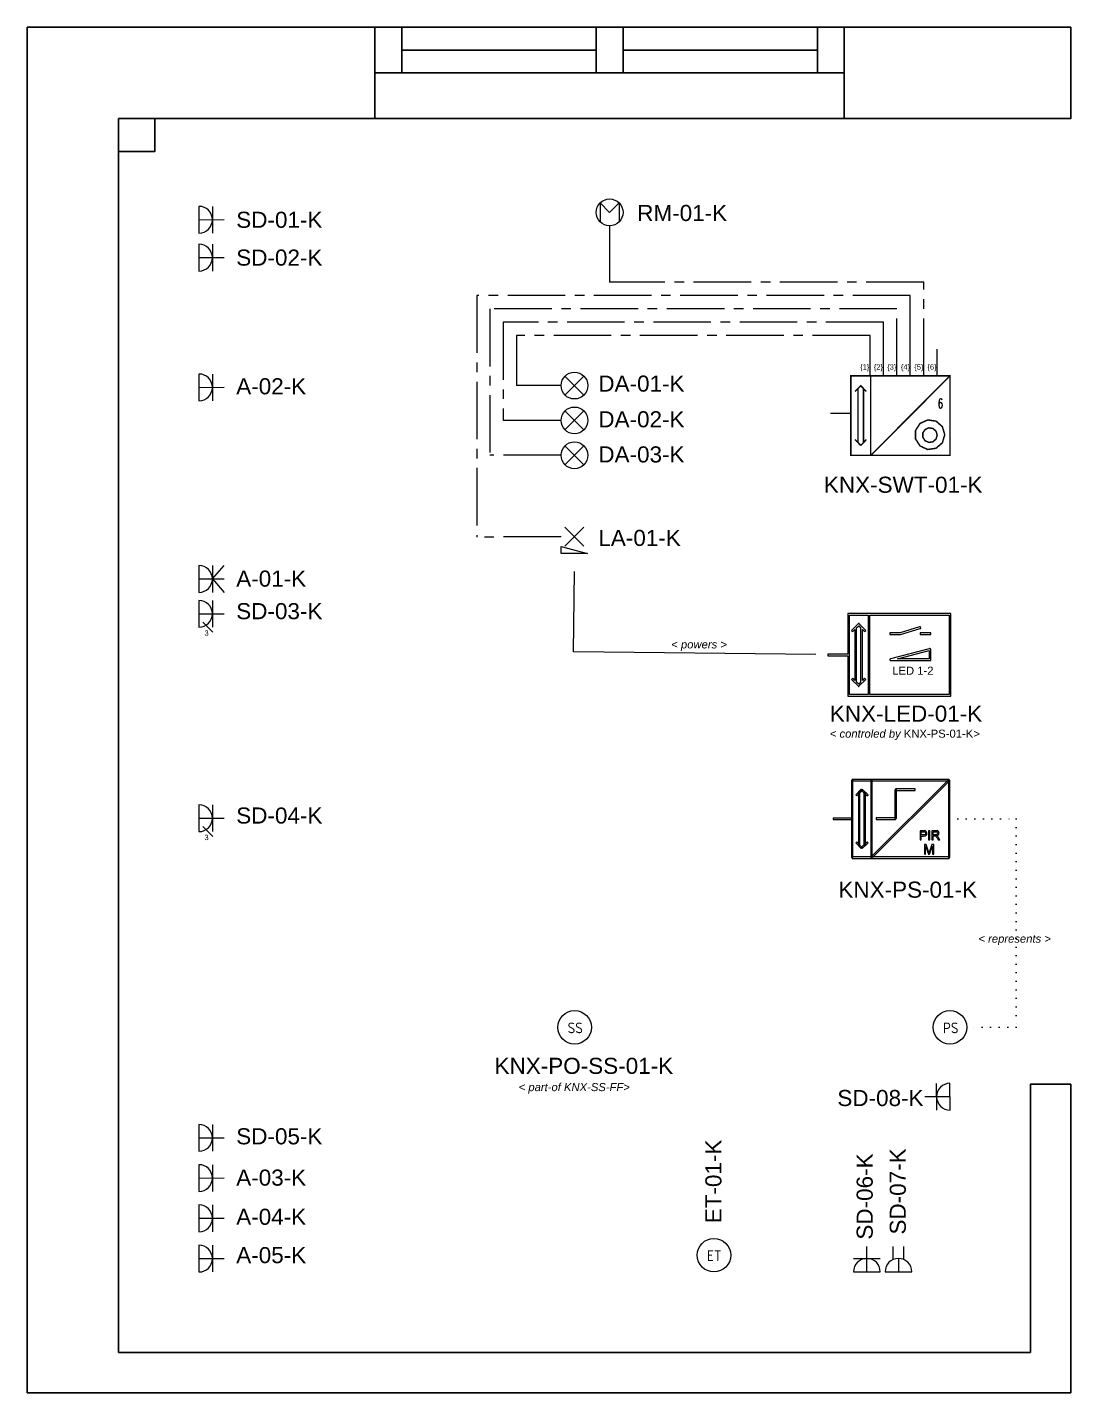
# Model space of a CAD drawing. Header units: millimetres. Extents: x 18548 to 27969, y 19114 to 24544.
# Drawn here: x 18548 to 22438, y 19446 to 24536 of the extents above; entities that cross this region are included whole.
import ezdxf
from ezdxf.enums import TextEntityAlignment as Align

# ---------------------------------------------------------------- set-up
doc = ezdxf.new("R2010")
doc.units = ezdxf.units.MM
doc.header["$LTSCALE"] = 10
doc.linetypes.add('AI-Linetype-20', pattern=[32.166085, 21.44411, -3.573992, 3.573992, -3.573992])
doc.linetypes.add('DOT2', pattern=[3.175, 0, -3.175])
for name, color, linetype in [('01-EG-K-Walls', 7, 'Continuous'), ('02-EG-K-Windows', 7, 'Continuous'), ('13-EG-K-Smart_Schematic', 7, 'Continuous'), ('14-EG-K-Outlets_Schematic', 7, 'Continuous'), ('15-EG-K-Light_Schematic', 7, 'Continuous'), ('16-EG-K-Media_Schematic', 7, 'Continuous'), ('17-EG-K-Misc_Schematic', 7, 'Continuous')]:
    doc.layers.add(name, color=color, linetype=linetype)
doc.styles.add('ISO Proportional', font='isocp.shx')
doc.styles.add('SN0', font='ROMANS', dxfattribs={"width": 0.002083})
doc.styles.get("Standard").update_dxf_attribs({"font": 'Arial.ttf'})

msp = doc.modelspace()

# ---------------------------------------------------------------- linework, layer by layer
at = {"color": 7}
for p, q in [((19202, 22319), (19239.2, 22281.8)), ((19202, 21557.1), (19239.2, 21519.9)), ((18888.1, 19896.5), (18888.1, 19896.5))]:
    msp.add_line(p, q, dxfattribs=at)
msp.add_lwpolyline([(18888.1, 24196.5), (19023, 24196.5), (19023, 24073), (18888.1, 24073)], close=True, dxfattribs=at)
at = {"layer": '01-EG-K-Walls', "color": 7}
msp.add_lwpolyline([(22288.1, 19596.5), (22288.1, 20596.5), (22438.1, 20596.5), (22438.1, 19596.5), (22438.1, 19446.5), (18548.1, 19446.5), (18548.1, 19596.5), (18548.1, 24196.5), (18548.1, 24536.5), (18888.1, 24536.5), (22288.1, 24536.5), (22438.1, 24536.5), (22438.1, 24196.5), (18888.1, 24196.5), (18888.1, 19596.5)], close=True, dxfattribs=at)
at = {"layer": '02-EG-K-Windows', "color": 7}
for p, q in [((19944.1, 24536.5), (19944.1, 24366.5)), ((19944.1, 24536.5), (19944.1, 24366.5)), ((20669.1, 24536.5), (20669.1, 24366.5)), ((20669.1, 24536.5), (20669.1, 24366.5)), ((20769.1, 24536.5), (20769.1, 24366.5)), ((20769.1, 24536.5), (20769.1, 24366.5)), ((21494.1, 24536.5), (21494.1, 24366.5)), ((21494.1, 24536.5), (21494.1, 24366.5)), ((19944.1, 24451.5), (20669.1, 24451.5)), ((19944.1, 24451.5), (20669.1, 24451.5)), ((20769.1, 24451.5), (21494.1, 24451.5)), ((20769.1, 24451.5), (21494.1, 24451.5)), ((19844.1, 24366.5), (21594.1, 24366.5)), ((19844.1, 24366.5), (21594.1, 24366.5))]:
    msp.add_line(p, q, dxfattribs=at)
msp.add_lwpolyline([(19844.1, 24196.5), (21594.1, 24196.5), (21594.1, 24536.5), (19844.1, 24536.5)], close=True, dxfattribs=at)
msp.add_lwpolyline([(19844.1, 24196.5), (21594.1, 24196.5), (21594.1, 24536.5), (19844.1, 24536.5)], close=True, dxfattribs=at)
at = {"layer": '13-EG-K-Smart_Schematic', "color": 3, "linetype": 'AI-Linetype-20', "lineweight": 15}
for p, q in [((20719.1, 23796.5), (20719.1, 23587)), ((21890.1, 23587), (20719.1, 23587)), ((21890.1, 23237), (21890.1, 23587)), ((20224, 23537), (20224, 22636)), ((21840.1, 23537), (20224, 23537)), ((21840.1, 23337), (21840.1, 23537)), ((20272.7, 23487), (20272.7, 22941)), ((21790.1, 23487), (20272.7, 23487)), ((21790.1, 23237), (21790.1, 23487)), ((20322.1, 23437), (20322.1, 23071)), ((21740.1, 23437), (20322.1, 23437)), ((21740.1, 23237), (21740.1, 23437)), ((20371.6, 23387), (20371.6, 23201)), ((21690.1, 23387), (20371.6, 23387)), ((21690.1, 23237), (21690.1, 23387)), ((21840.1, 23237), (21840.1, 23337)), ((21940.1, 23237), (21940.1, 23337)), ((20538.1, 23201), (20371.6, 23201)), ((20538.1, 23071), (20322.1, 23071)), ((20538.1, 22941), (20272.7, 22941)), ((20538.1, 22637.4), (20224, 22636))]:
    msp.add_line(p, q, dxfattribs=at)
at = {"layer": '13-EG-K-Smart_Schematic', "color": 7, "linetype": 'Continuous', "lineweight": 15, "const_width": 5.48}
for points in [[(21618.5, 23237), (21692.1, 23237), (21692.1, 22941), (21618.5, 22941), (21618.5, 23237)], [(21692.1, 23237), (21988.1, 23237), (21988.1, 22941), (21692.1, 22941), (21692.1, 23237)], [(21988.1, 23237), (21692.9, 22941)], [(21655.3, 23200.2), (21634.1, 23179), (21655.3, 23200.2), (21676.4, 23179), (21655.3, 23200.2)], [(21645.1, 23190), (21645.1, 22988.8)], [(21665.5, 23190), (21665.5, 22988.8)], [(21542.5, 23097.6), (21617.7, 23097.6)], [(21968.5, 23017.7), (21959.7, 23047.7), (21936.1, 23068.3), (21905.1, 23072.8), (21876.5, 23059.8), (21859.6, 23033.5), (21859.5, 23002.1), (21876.4, 22975.8), (21904.9, 22962.7), (21935.9, 22967.1), (21959.6, 22987.6), (21968.5, 23017.7), (21968.5, 23017.7)], [(21940.3, 23016.1), (21936, 23031), (21924.3, 23041.1), (21909, 23043.3), (21895, 23036.9), (21886.6, 23023.9), (21886.6, 23008.5), (21894.9, 22995.5), (21909, 22989.1), (21924.3, 22991.2), (21935.9, 23001.3), (21940.3, 23016.1), (21940.3, 23016.1)], [(21655.3, 22977.8), (21634.1, 22999.7)], [(21676.4, 22999.7), (21655.3, 22977.8)]]:
    msp.add_lwpolyline(points, dxfattribs=at)
at = {"layer": '13-EG-K-Smart_Schematic', "color": 1, "linetype": 'Continuous', "lineweight": 15}
msp.add_lwpolyline([(21488, 22198.5), (20584.1, 22208.3), (20587.6, 22508)], dxfattribs=at)
at = {"layer": '13-EG-K-Smart_Schematic', "color": 7, "linetype": 'DOT2', "lineweight": 15}
msp.add_lwpolyline([(21985.1, 21585.6), (22235.1, 21585.6), (22235.1, 20808.5), (22050.3, 20808.5)], dxfattribs=at)
at = {"layer": '13-EG-K-Smart_Schematic', "color": 7, "lineweight": 15}
msp.add_circle((21987.8, 20808.5), 62.5, dxfattribs=at)
for points, knots in [([(21689.3, 22042.5), (21689.3, 22042.5), (21682.8, 22042.5), (21682.8, 22042.5), (21682.8, 22042.5), (21682.8, 22042.5), (21610.2, 22042.5), (21610.2, 22042.5), (21610.2, 22042.5), (21610.2, 22042.5), (21606.9, 22042.5), (21606.9, 22042.5), (21606.9, 22042.5), (21606.9, 22042.5), (21606.9, 22045.7), (21606.9, 22045.7), (21606.9, 22045.7), (21606.9, 22045.7), (21606.9, 22193.4), (21606.9, 22193.4), (21606.9, 22193.4), (21606.9, 22193.4), (21535.8, 22193.4), (21535.8, 22193.4), (21535.8, 22193.4), (21535.8, 22193.4), (21532.5, 22193.4), (21532.5, 22193.4), (21532.5, 22193.4), (21532.5, 22193.4), (21532.5, 22200), (21532.5, 22200), (21532.5, 22200), (21532.5, 22200), (21535.8, 22200), (21535.8, 22200), (21535.8, 22200), (21535.8, 22200), (21606.9, 22200), (21606.9, 22200), (21606.9, 22200), (21606.9, 22200), (21606.9, 22347.7), (21606.9, 22347.7), (21606.9, 22347.7), (21606.9, 22347.7), (21606.9, 22351), (21606.9, 22351), (21606.9, 22351), (21606.9, 22351), (21610.2, 22351), (21610.2, 22351), (21610.2, 22351), (21610.2, 22351), (21988.1, 22351), (21988.1, 22351), (21988.1, 22351), (21988.1, 22351), (21991.3, 22351), (21991.3, 22351), (21991.3, 22351), (21991.3, 22351), (21991.3, 22347.7), (21991.3, 22347.7), (21991.3, 22347.7), (21991.3, 22347.7), (21991.3, 22045.7), (21991.3, 22045.7), (21991.3, 22045.7), (21991.3, 22045.7), (21991.3, 22042.5), (21991.3, 22042.5), (21991.3, 22042.5), (21991.3, 22042.5), (21988.1, 22042.5), (21988.1, 22042.5), (21988.1, 22042.5), (21988.1, 22042.5), (21689.3, 22042.5), (21689.3, 22042.5)], [0, 0, 0, 0, 0.047619, 0.047619, 0.047619, 0.047619, 0.095238, 0.095238, 0.095238, 0.095238, 0.142857, 0.142857, 0.142857, 0.142857, 0.190476, 0.190476, 0.190476, 0.190476, 0.238095, 0.238095, 0.238095, 0.238095, 0.285714, 0.285714, 0.285714, 0.285714, 0.333333, 0.333333, 0.333333, 0.333333, 0.380952, 0.380952, 0.380952, 0.380952, 0.428571, 0.428571, 0.428571, 0.428571, 0.47619, 0.47619, 0.47619, 0.47619, 0.52381, 0.52381, 0.52381, 0.52381, 0.571429, 0.571429, 0.571429, 0.571429, 0.619048, 0.619048, 0.619048, 0.619048, 0.666667, 0.666667, 0.666667, 0.666667, 0.714286, 0.714286, 0.714286, 0.714286, 0.761905, 0.761905, 0.761905, 0.761905, 0.809524, 0.809524, 0.809524, 0.809524, 0.857143, 0.857143, 0.857143, 0.857143, 0.904762, 0.904762, 0.904762, 0.904762, 1, 1, 1, 1]), ([(21682.8, 22049), (21682.8, 22049), (21682.8, 22344.4), (21682.8, 22344.4), (21682.8, 22344.4), (21682.8, 22344.4), (21613.5, 22344.4), (21613.5, 22344.4), (21613.5, 22344.4), (21613.5, 22344.4), (21613.5, 22200), (21613.5, 22200), (21613.5, 22200), (21613.5, 22200), (21613.5, 22193.4), (21613.5, 22193.4), (21613.5, 22193.4), (21613.5, 22193.4), (21613.5, 22049), (21613.5, 22049), (21613.5, 22049), (21613.5, 22049), (21682.8, 22049), (21682.8, 22049)], [0, 0, 0, 0, 0.142857, 0.142857, 0.142857, 0.142857, 0.285714, 0.285714, 0.285714, 0.285714, 0.428571, 0.428571, 0.428571, 0.428571, 0.571429, 0.571429, 0.571429, 0.571429, 0.714286, 0.714286, 0.714286, 0.714286, 1, 1, 1, 1]), ([(21633.6, 22101.9), (21633.6, 22101.9), (21633.6, 22291.5), (21633.6, 22291.5), (21633.6, 22291.5), (21633.6, 22291.5), (21628.2, 22286.1), (21628.2, 22286.1), (21628.2, 22286.1), (21628.2, 22286.1), (21625.9, 22283.8), (21625.9, 22283.8), (21625.9, 22283.8), (21625.9, 22283.8), (21621.3, 22288.4), (21621.3, 22288.4), (21621.3, 22288.4), (21621.3, 22288.4), (21623.6, 22290.7), (21623.6, 22290.7), (21623.6, 22290.7), (21623.6, 22290.7), (21645.2, 22312.3), (21645.2, 22312.3), (21645.2, 22312.3), (21645.2, 22312.3), (21647.5, 22314.6), (21647.5, 22314.6), (21647.5, 22314.6), (21647.5, 22314.6), (21647.6, 22314.5), (21647.6, 22314.5), (21647.6, 22314.5), (21647.6, 22314.5), (21647.7, 22314.6), (21647.7, 22314.6), (21647.7, 22314.6), (21647.7, 22314.6), (21650, 22312.3), (21650, 22312.3), (21650, 22312.3), (21650, 22312.3), (21671.6, 22290.7), (21671.6, 22290.7), (21671.6, 22290.7), (21671.6, 22290.7), (21673.9, 22288.4), (21673.9, 22288.4), (21673.9, 22288.4), (21673.9, 22288.4), (21669.2, 22283.8), (21669.2, 22283.8), (21669.2, 22283.8), (21669.2, 22283.8), (21666.9, 22286.1), (21666.9, 22286.1), (21666.9, 22286.1), (21666.9, 22286.1), (21661.6, 22291.5), (21661.6, 22291.5), (21661.6, 22291.5), (21661.6, 22291.5), (21661.6, 22101.9), (21661.6, 22101.9), (21661.6, 22101.9), (21661.6, 22101.9), (21666.9, 22107.3), (21666.9, 22107.3), (21666.9, 22107.3), (21666.9, 22107.3), (21669.2, 22109.6), (21669.2, 22109.6), (21669.2, 22109.6), (21669.2, 22109.6), (21673.9, 22105), (21673.9, 22105), (21673.9, 22105), (21673.9, 22105), (21671.6, 22102.7), (21671.6, 22102.7), (21671.6, 22102.7), (21671.6, 22102.7), (21650, 22081.1), (21650, 22081.1), (21650, 22081.1), (21650, 22081.1), (21647.7, 22078.8), (21647.7, 22078.8), (21647.7, 22078.8), (21647.7, 22078.8), (21647.6, 22078.9), (21647.6, 22078.9), (21647.6, 22078.9), (21647.6, 22078.9), (21647.5, 22078.8), (21647.5, 22078.8), (21647.5, 22078.8), (21647.5, 22078.8), (21645.2, 22081.1), (21645.2, 22081.1), (21645.2, 22081.1), (21645.2, 22081.1), (21623.6, 22102.7), (21623.6, 22102.7), (21623.6, 22102.7), (21623.6, 22102.7), (21621.3, 22105), (21621.3, 22105), (21621.3, 22105), (21621.3, 22105), (21625.9, 22109.6), (21625.9, 22109.6), (21625.9, 22109.6), (21625.9, 22109.6), (21628.2, 22107.3), (21628.2, 22107.3), (21628.2, 22107.3), (21628.2, 22107.3), (21633.6, 22101.9), (21633.6, 22101.9)], [0, 0, 0, 0, 0.032258, 0.032258, 0.032258, 0.032258, 0.064516, 0.064516, 0.064516, 0.064516, 0.096774, 0.096774, 0.096774, 0.096774, 0.129032, 0.129032, 0.129032, 0.129032, 0.16129, 0.16129, 0.16129, 0.16129, 0.193548, 0.193548, 0.193548, 0.193548, 0.225806, 0.225806, 0.225806, 0.225806, 0.258065, 0.258065, 0.258065, 0.258065, 0.290323, 0.290323, 0.290323, 0.290323, 0.322581, 0.322581, 0.322581, 0.322581, 0.354839, 0.354839, 0.354839, 0.354839, 0.387097, 0.387097, 0.387097, 0.387097, 0.419355, 0.419355, 0.419355, 0.419355, 0.451613, 0.451613, 0.451613, 0.451613, 0.483871, 0.483871, 0.483871, 0.483871, 0.516129, 0.516129, 0.516129, 0.516129, 0.548387, 0.548387, 0.548387, 0.548387, 0.580645, 0.580645, 0.580645, 0.580645, 0.612903, 0.612903, 0.612903, 0.612903, 0.645161, 0.645161, 0.645161, 0.645161, 0.677419, 0.677419, 0.677419, 0.677419, 0.709677, 0.709677, 0.709677, 0.709677, 0.741935, 0.741935, 0.741935, 0.741935, 0.774194, 0.774194, 0.774194, 0.774194, 0.806452, 0.806452, 0.806452, 0.806452, 0.83871, 0.83871, 0.83871, 0.83871, 0.870968, 0.870968, 0.870968, 0.870968, 0.903226, 0.903226, 0.903226, 0.903226, 0.935484, 0.935484, 0.935484, 0.935484, 1, 1, 1, 1]), ([(21640.1, 22298), (21640.1, 22298), (21640.1, 22295.4), (21640.1, 22295.4), (21640.1, 22295.4), (21640.1, 22295.4), (21640.1, 22096.5), (21640.1, 22096.5), (21640.1, 22096.5), (21640.1, 22096.5), (21640.1, 22095.4), (21640.1, 22095.4), (21640.1, 22095.4), (21640.1, 22095.4), (21647.6, 22087.9), (21647.6, 22087.9), (21647.6, 22087.9), (21647.6, 22087.9), (21655, 22095.4), (21655, 22095.4), (21655, 22095.4), (21655, 22095.4), (21655, 22096.5), (21655, 22096.5), (21655, 22096.5), (21655, 22096.5), (21655, 22295.4), (21655, 22295.4), (21655, 22295.4), (21655, 22295.4), (21655, 22298), (21655, 22298), (21655, 22298), (21655, 22298), (21647.6, 22305.5), (21647.6, 22305.5), (21647.6, 22305.5), (21647.6, 22305.5), (21640.1, 22298), (21640.1, 22298)], [0, 0, 0, 0, 0.090909, 0.090909, 0.090909, 0.090909, 0.181818, 0.181818, 0.181818, 0.181818, 0.272727, 0.272727, 0.272727, 0.272727, 0.363636, 0.363636, 0.363636, 0.363636, 0.454545, 0.454545, 0.454545, 0.454545, 0.545455, 0.545455, 0.545455, 0.545455, 0.636364, 0.636364, 0.636364, 0.636364, 0.727273, 0.727273, 0.727273, 0.727273, 0.818182, 0.818182, 0.818182, 0.818182, 1, 1, 1, 1]), ([(21689.3, 22344.4), (21689.3, 22344.4), (21689.3, 22049), (21689.3, 22049), (21689.3, 22049), (21689.3, 22049), (21984.8, 22049), (21984.8, 22049), (21984.8, 22049), (21984.8, 22049), (21984.8, 22344.4), (21984.8, 22344.4), (21984.8, 22344.4), (21984.8, 22344.4), (21689.3, 22344.4), (21689.3, 22344.4)], [0, 0, 0, 0, 0.2, 0.2, 0.2, 0.2, 0.4, 0.4, 0.4, 0.4, 0.6, 0.6, 0.6, 0.6, 1, 1, 1, 1]), ([(21767.6, 22272.6), (21767.6, 22272.6), (21764.3, 22272.6), (21764.3, 22272.6), (21764.3, 22272.6), (21764.3, 22272.6), (21764.3, 22279.1), (21764.3, 22279.1), (21764.3, 22279.1), (21764.3, 22279.1), (21767.6, 22279.1), (21767.6, 22279.1), (21767.6, 22279.1), (21767.6, 22279.1), (21802.6, 22279.1), (21802.6, 22279.1), (21802.6, 22279.1), (21802.6, 22279.1), (21874.8, 22300.9), (21874.8, 22300.9), (21874.8, 22300.9), (21874.8, 22300.9), (21877.9, 22301.9), (21877.9, 22301.9), (21877.9, 22301.9), (21877.9, 22301.9), (21879.8, 22295.6), (21879.8, 22295.6), (21879.8, 22295.6), (21879.8, 22295.6), (21876.7, 22294.7), (21876.7, 22294.7), (21876.7, 22294.7), (21876.7, 22294.7), (21804.1, 22272.7), (21804.1, 22272.7), (21804.1, 22272.7), (21804.1, 22272.7), (21803.6, 22272.6), (21803.6, 22272.6), (21803.6, 22272.6), (21803.6, 22272.6), (21803.1, 22272.6), (21803.1, 22272.6), (21803.1, 22272.6), (21803.1, 22272.6), (21767.6, 22272.6), (21767.6, 22272.6)], [0, 0, 0, 0, 0.076923, 0.076923, 0.076923, 0.076923, 0.153846, 0.153846, 0.153846, 0.153846, 0.230769, 0.230769, 0.230769, 0.230769, 0.307692, 0.307692, 0.307692, 0.307692, 0.384615, 0.384615, 0.384615, 0.384615, 0.461538, 0.461538, 0.461538, 0.461538, 0.538462, 0.538462, 0.538462, 0.538462, 0.615385, 0.615385, 0.615385, 0.615385, 0.692308, 0.692308, 0.692308, 0.692308, 0.769231, 0.769231, 0.769231, 0.769231, 0.846154, 0.846154, 0.846154, 0.846154, 1, 1, 1, 1]), ([(21880.6, 22272.6), (21880.6, 22272.6), (21877.4, 22272.6), (21877.4, 22272.6), (21877.4, 22272.6), (21877.4, 22272.6), (21877.4, 22279.1), (21877.4, 22279.1), (21877.4, 22279.1), (21877.4, 22279.1), (21880.6, 22279.1), (21880.6, 22279.1), (21880.6, 22279.1), (21880.6, 22279.1), (21913.4, 22279.1), (21913.4, 22279.1), (21913.4, 22279.1), (21913.4, 22279.1), (21916.7, 22279.1), (21916.7, 22279.1), (21916.7, 22279.1), (21916.7, 22279.1), (21916.7, 22272.6), (21916.7, 22272.6), (21916.7, 22272.6), (21916.7, 22272.6), (21913.4, 22272.6), (21913.4, 22272.6), (21913.4, 22272.6), (21913.4, 22272.6), (21880.6, 22272.6), (21880.6, 22272.6)], [0, 0, 0, 0, 0.111111, 0.111111, 0.111111, 0.111111, 0.222222, 0.222222, 0.222222, 0.222222, 0.333333, 0.333333, 0.333333, 0.333333, 0.444444, 0.444444, 0.444444, 0.444444, 0.555556, 0.555556, 0.555556, 0.555556, 0.666667, 0.666667, 0.666667, 0.666667, 0.777778, 0.777778, 0.777778, 0.777778, 1, 1, 1, 1]), ([(21909.9, 22220), (21909.9, 22220), (21911.9, 22220.5), (21911.9, 22220.5), (21911.9, 22220.5), (21912.4, 22220.7), (21912.9, 22220.9), (21913.4, 22220.9), (21913.4, 22220.9), (21915.2, 22220.9), (21916.7, 22219.4), (21916.7, 22217.6), (21916.7, 22217.6), (21916.7, 22217.6), (21916.7, 22182.2), (21916.7, 22182.2), (21916.7, 22182.2), (21916.7, 22182.2), (21916.7, 22175.7), (21916.7, 22175.7), (21916.7, 22175.7), (21916.7, 22175.7), (21913.4, 22175.7), (21913.4, 22175.7), (21913.4, 22175.7), (21913.4, 22175.7), (21767, 22175.7), (21767, 22175.7), (21767, 22175.7), (21767, 22175.7), (21767, 22175.7), (21767, 22175.7), (21767, 22175.7), (21765.6, 22175.7), (21764.3, 22176.7), (21763.9, 22178.1), (21763.9, 22178.1), (21763.4, 22179.9), (21764.5, 22181.6), (21766.2, 22182.1), (21766.2, 22182.1), (21766.2, 22182.1), (21909.9, 22220), (21909.9, 22220)], [0, 0, 0, 0, 0.083333, 0.083333, 0.083333, 0.083333, 0.166667, 0.166667, 0.166667, 0.166667, 0.25, 0.25, 0.25, 0.25, 0.333333, 0.333333, 0.333333, 0.333333, 0.416667, 0.416667, 0.416667, 0.416667, 0.5, 0.5, 0.5, 0.5, 0.583333, 0.583333, 0.583333, 0.583333, 0.666667, 0.666667, 0.666667, 0.666667, 0.75, 0.75, 0.75, 0.75, 0.833333, 0.833333, 0.833333, 0.833333, 1, 1, 1, 1]), ([(21910.1, 22213.3), (21910.1, 22213.3), (21792.2, 22182.2), (21792.2, 22182.2), (21792.2, 22182.2), (21792.2, 22182.2), (21910.1, 22182.2), (21910.1, 22182.2), (21910.1, 22182.2), (21910.1, 22182.2), (21910.1, 22213.3), (21910.1, 22213.3)], [0, 0, 0, 0, 0.25, 0.25, 0.25, 0.25, 0.5, 0.5, 0.5, 0.5, 1, 1, 1, 1])]:
    msp.add_open_spline(points, degree=3, knots=knots, dxfattribs=at)
at = {"layer": '13-EG-K-Smart_Schematic', "color": 7, "linetype": 'Continuous', "lineweight": 15}
for points, knots in [([(21625.8, 21441), (21625.8, 21441), (21620.5, 21441), (21620.5, 21441), (21620.5, 21441), (21620.5, 21441), (21620.5, 21730.3), (21620.5, 21730.3), (21620.5, 21730.3), (21620.5, 21730.3), (21625.8, 21730.3), (21625.8, 21730.3), (21625.8, 21730.3), (21625.8, 21730.3), (21625.8, 21441), (21625.8, 21441)], [0, 0, 0, 0, 0.2, 0.2, 0.2, 0.2, 0.4, 0.4, 0.4, 0.4, 0.6, 0.6, 0.6, 0.6, 1, 1, 1, 1]), ([(21623.1, 21727.6), (21623.1, 21727.6), (21623.1, 21733), (21623.1, 21733), (21623.1, 21733), (21623.1, 21733), (21695.8, 21733), (21695.8, 21733), (21695.8, 21733), (21695.8, 21733), (21695.8, 21727.6), (21695.8, 21727.6), (21695.8, 21727.6), (21695.8, 21727.6), (21623.1, 21727.6), (21623.1, 21727.6)], [0, 0, 0, 0, 0.2, 0.2, 0.2, 0.2, 0.4, 0.4, 0.4, 0.4, 0.6, 0.6, 0.6, 0.6, 1, 1, 1, 1]), ([(21640.4, 21671), (21640.4, 21671), (21636.5, 21674.7), (21636.5, 21674.7), (21636.5, 21674.7), (21636.5, 21674.7), (21657.2, 21696.2), (21657.2, 21696.2), (21657.2, 21696.2), (21657.2, 21696.2), (21661, 21692.4), (21661, 21692.4), (21661, 21692.4), (21661, 21692.4), (21640.4, 21671), (21640.4, 21671)], [0, 0, 0, 0, 0.2, 0.2, 0.2, 0.2, 0.4, 0.4, 0.4, 0.4, 0.6, 0.6, 0.6, 0.6, 1, 1, 1, 1]), ([(21657.2, 21695.4), (21657.2, 21695.4), (21661, 21691.6), (21661, 21691.6), (21661, 21691.6), (21661, 21691.6), (21640.3, 21671), (21640.3, 21671), (21640.3, 21671), (21640.3, 21671), (21636.6, 21674.8), (21636.6, 21674.8), (21636.6, 21674.8), (21636.6, 21674.8), (21657.2, 21695.4), (21657.2, 21695.4)], [0, 0, 0, 0, 0.2, 0.2, 0.2, 0.2, 0.4, 0.4, 0.4, 0.4, 0.6, 0.6, 0.6, 0.6, 1, 1, 1, 1]), ([(21646.5, 21683.6), (21646.5, 21683.6), (21651.8, 21683.6), (21651.8, 21683.6), (21651.8, 21683.6), (21651.8, 21683.6), (21651.8, 21486.9), (21651.8, 21486.9), (21651.8, 21486.9), (21651.8, 21486.9), (21646.5, 21486.9), (21646.5, 21486.9), (21646.5, 21486.9), (21646.5, 21486.9), (21646.5, 21683.6), (21646.5, 21683.6)], [0, 0, 0, 0, 0.2, 0.2, 0.2, 0.2, 0.4, 0.4, 0.4, 0.4, 0.6, 0.6, 0.6, 0.6, 1, 1, 1, 1]), ([(21657.2, 21692.4), (21657.2, 21692.4), (21661, 21696.2), (21661, 21696.2), (21661, 21696.2), (21661, 21696.2), (21682.4, 21674.8), (21682.4, 21674.8), (21682.4, 21674.8), (21682.4, 21674.8), (21678.6, 21671), (21678.6, 21671), (21678.6, 21671), (21678.6, 21671), (21657.2, 21692.4), (21657.2, 21692.4)], [0, 0, 0, 0, 0.2, 0.2, 0.2, 0.2, 0.4, 0.4, 0.4, 0.4, 0.6, 0.6, 0.6, 0.6, 1, 1, 1, 1]), ([(21682.4, 21674.8), (21682.4, 21674.8), (21678.7, 21671), (21678.7, 21671), (21678.7, 21671), (21678.7, 21671), (21657.2, 21691.6), (21657.2, 21691.6), (21657.2, 21691.6), (21657.2, 21691.6), (21661, 21695.5), (21661, 21695.5), (21661, 21695.5), (21661, 21695.5), (21682.4, 21674.8), (21682.4, 21674.8)], [0, 0, 0, 0, 0.2, 0.2, 0.2, 0.2, 0.4, 0.4, 0.4, 0.4, 0.6, 0.6, 0.6, 0.6, 1, 1, 1, 1]), ([(21667.1, 21683.6), (21667.1, 21683.6), (21672.5, 21683.6), (21672.5, 21683.6), (21672.5, 21683.6), (21672.5, 21683.6), (21672.5, 21486.9), (21672.5, 21486.9), (21672.5, 21486.9), (21672.5, 21486.9), (21667.1, 21486.9), (21667.1, 21486.9), (21667.1, 21486.9), (21667.1, 21486.9), (21667.1, 21683.6), (21667.1, 21683.6)], [0, 0, 0, 0, 0.2, 0.2, 0.2, 0.2, 0.4, 0.4, 0.4, 0.4, 0.6, 0.6, 0.6, 0.6, 1, 1, 1, 1]), ([(21698.5, 21441), (21698.5, 21441), (21693.2, 21441), (21693.2, 21441), (21693.2, 21441), (21693.2, 21441), (21693.2, 21730.3), (21693.2, 21730.3), (21693.2, 21730.3), (21693.2, 21730.3), (21698.5, 21730.3), (21698.5, 21730.3), (21698.5, 21730.3), (21698.5, 21730.3), (21698.5, 21441), (21698.5, 21441)], [0, 0, 0, 0, 0.2, 0.2, 0.2, 0.2, 0.4, 0.4, 0.4, 0.4, 0.6, 0.6, 0.6, 0.6, 1, 1, 1, 1]), ([(21693.2, 21730.3), (21693.2, 21730.3), (21698.5, 21730.3), (21698.5, 21730.3), (21698.5, 21730.3), (21698.5, 21730.3), (21698.5, 21441), (21698.5, 21441), (21698.5, 21441), (21698.5, 21441), (21693.2, 21441), (21693.2, 21441), (21693.2, 21441), (21693.2, 21441), (21693.2, 21730.3), (21693.2, 21730.3)], [0, 0, 0, 0, 0.2, 0.2, 0.2, 0.2, 0.4, 0.4, 0.4, 0.4, 0.6, 0.6, 0.6, 0.6, 1, 1, 1, 1]), ([(21982.5, 21731.4), (21982.5, 21731.4), (21986.2, 21727.6), (21986.2, 21727.6), (21986.2, 21727.6), (21986.2, 21727.6), (21699.3, 21441.4), (21699.3, 21441.4), (21699.3, 21441.4), (21699.3, 21441.4), (21695.5, 21445.2), (21695.5, 21445.2), (21695.5, 21445.2), (21695.5, 21445.2), (21982.5, 21731.4), (21982.5, 21731.4)], [0, 0, 0, 0, 0.2, 0.2, 0.2, 0.2, 0.4, 0.4, 0.4, 0.4, 0.6, 0.6, 0.6, 0.6, 1, 1, 1, 1]), ([(21695.8, 21727.6), (21695.8, 21727.6), (21695.8, 21733), (21695.8, 21733), (21695.8, 21733), (21695.8, 21733), (21985.1, 21733), (21985.1, 21733), (21985.1, 21733), (21985.1, 21733), (21985.1, 21727.6), (21985.1, 21727.6), (21985.1, 21727.6), (21985.1, 21727.6), (21695.8, 21727.6), (21695.8, 21727.6)], [0, 0, 0, 0, 0.2, 0.2, 0.2, 0.2, 0.4, 0.4, 0.4, 0.4, 0.6, 0.6, 0.6, 0.6, 1, 1, 1, 1]), ([(21788.1, 21586.4), (21788.1, 21586.4), (21782.7, 21586.4), (21782.7, 21586.4), (21782.7, 21586.4), (21782.7, 21586.4), (21782.7, 21694.3), (21782.7, 21694.3), (21782.7, 21694.3), (21782.7, 21694.3), (21788.1, 21694.3), (21788.1, 21694.3), (21788.1, 21694.3), (21788.1, 21694.3), (21788.1, 21586.4), (21788.1, 21586.4)], [0, 0, 0, 0, 0.2, 0.2, 0.2, 0.2, 0.4, 0.4, 0.4, 0.4, 0.6, 0.6, 0.6, 0.6, 1, 1, 1, 1]), ([(21785.4, 21691.6), (21785.4, 21691.6), (21785.4, 21697), (21785.4, 21697), (21785.4, 21697), (21785.4, 21697), (21858.1, 21697), (21858.1, 21697), (21858.1, 21697), (21858.1, 21697), (21858.1, 21691.6), (21858.1, 21691.6), (21858.1, 21691.6), (21858.1, 21691.6), (21785.4, 21691.6), (21785.4, 21691.6)], [0, 0, 0, 0, 0.2, 0.2, 0.2, 0.2, 0.4, 0.4, 0.4, 0.4, 0.6, 0.6, 0.6, 0.6, 1, 1, 1, 1]), ([(21982.4, 21730.3), (21982.4, 21730.3), (21987.8, 21730.3), (21987.8, 21730.3), (21987.8, 21730.3), (21987.8, 21730.3), (21987.8, 21441), (21987.8, 21441), (21987.8, 21441), (21987.8, 21441), (21982.4, 21441), (21982.4, 21441), (21982.4, 21441), (21982.4, 21441), (21982.4, 21730.3), (21982.4, 21730.3)], [0, 0, 0, 0, 0.2, 0.2, 0.2, 0.2, 0.4, 0.4, 0.4, 0.4, 0.6, 0.6, 0.6, 0.6, 1, 1, 1, 1]), ([(21552, 21583), (21552, 21583), (21552, 21588.3), (21552, 21588.3), (21552, 21588.3), (21552, 21588.3), (21623.9, 21588.3), (21623.9, 21588.3), (21623.9, 21588.3), (21623.9, 21588.3), (21623.9, 21583), (21623.9, 21583), (21623.9, 21583), (21623.9, 21583), (21552, 21583), (21552, 21583)], [0, 0, 0, 0, 0.2, 0.2, 0.2, 0.2, 0.4, 0.4, 0.4, 0.4, 0.6, 0.6, 0.6, 0.6, 1, 1, 1, 1]), ([(21713.4, 21583.7), (21713.4, 21583.7), (21713.4, 21589.1), (21713.4, 21589.1), (21713.4, 21589.1), (21713.4, 21589.1), (21785.4, 21589.1), (21785.4, 21589.1), (21785.4, 21589.1), (21785.4, 21589.1), (21785.4, 21583.7), (21785.4, 21583.7), (21785.4, 21583.7), (21785.4, 21583.7), (21713.4, 21583.7), (21713.4, 21583.7)], [0, 0, 0, 0, 0.2, 0.2, 0.2, 0.2, 0.4, 0.4, 0.4, 0.4, 0.6, 0.6, 0.6, 0.6, 1, 1, 1, 1]), ([(21876.3, 21508), (21876.3, 21508), (21876.3, 21541.4), (21876.3, 21541.4), (21876.3, 21541.4), (21876.3, 21541.4), (21888.9, 21541.4), (21888.9, 21541.4), (21888.9, 21541.4), (21891.1, 21541.4), (21892.8, 21541.3), (21894, 21541.1), (21894, 21541.1), (21895.7, 21540.8), (21897, 21540.3), (21898.2, 21539.6), (21898.2, 21539.6), (21899.3, 21538.8), (21900.2, 21537.7), (21900.8, 21536.3), (21900.8, 21536.3), (21901.5, 21534.9), (21901.8, 21533.4), (21901.8, 21531.8), (21901.8, 21531.8), (21901.8, 21528.9), (21900.9, 21526.5), (21899.1, 21524.5), (21899.1, 21524.5), (21897.3, 21522.6), (21894, 21521.6), (21889.3, 21521.6), (21889.3, 21521.6), (21889.3, 21521.6), (21880.7, 21521.6), (21880.7, 21521.6), (21880.7, 21521.6), (21880.7, 21521.6), (21880.7, 21508), (21880.7, 21508), (21880.7, 21508), (21880.7, 21508), (21876.3, 21508), (21876.3, 21508)], [0, 0, 0, 0, 0.083333, 0.083333, 0.083333, 0.083333, 0.166667, 0.166667, 0.166667, 0.166667, 0.25, 0.25, 0.25, 0.25, 0.333333, 0.333333, 0.333333, 0.333333, 0.416667, 0.416667, 0.416667, 0.416667, 0.5, 0.5, 0.5, 0.5, 0.583333, 0.583333, 0.583333, 0.583333, 0.666667, 0.666667, 0.666667, 0.666667, 0.75, 0.75, 0.75, 0.75, 0.833333, 0.833333, 0.833333, 0.833333, 1, 1, 1, 1]), ([(21880.7, 21525.5), (21880.7, 21525.5), (21889.4, 21525.5), (21889.4, 21525.5), (21889.4, 21525.5), (21892.2, 21525.5), (21894.3, 21526.1), (21895.5, 21527.1), (21895.5, 21527.1), (21896.7, 21528.2), (21897.3, 21529.7), (21897.3, 21531.6), (21897.3, 21531.6), (21897.3, 21533), (21896.9, 21534.2), (21896.2, 21535.2), (21896.2, 21535.2), (21895.5, 21536.2), (21894.6, 21536.9), (21893.4, 21537.2), (21893.4, 21537.2), (21892.7, 21537.4), (21891.3, 21537.5), (21889.3, 21537.5), (21889.3, 21537.5), (21889.3, 21537.5), (21880.7, 21537.5), (21880.7, 21537.5), (21880.7, 21537.5), (21880.7, 21537.5), (21880.7, 21525.5), (21880.7, 21525.5)], [0, 0, 0, 0, 0.111111, 0.111111, 0.111111, 0.111111, 0.222222, 0.222222, 0.222222, 0.222222, 0.333333, 0.333333, 0.333333, 0.333333, 0.444444, 0.444444, 0.444444, 0.444444, 0.555556, 0.555556, 0.555556, 0.555556, 0.666667, 0.666667, 0.666667, 0.666667, 0.777778, 0.777778, 0.777778, 0.777778, 1, 1, 1, 1]), ([(21908.2, 21508), (21908.2, 21508), (21908.2, 21541.4), (21908.2, 21541.4), (21908.2, 21541.4), (21908.2, 21541.4), (21912.7, 21541.4), (21912.7, 21541.4), (21912.7, 21541.4), (21912.7, 21541.4), (21912.7, 21508), (21912.7, 21508), (21912.7, 21508), (21912.7, 21508), (21908.2, 21508), (21908.2, 21508)], [0, 0, 0, 0, 0.2, 0.2, 0.2, 0.2, 0.4, 0.4, 0.4, 0.4, 0.6, 0.6, 0.6, 0.6, 1, 1, 1, 1]), ([(21920.6, 21508), (21920.6, 21508), (21920.6, 21541.4), (21920.6, 21541.4), (21920.6, 21541.4), (21920.6, 21541.4), (21935.4, 21541.4), (21935.4, 21541.4), (21935.4, 21541.4), (21938.4, 21541.4), (21940.7, 21541.1), (21942.2, 21540.5), (21942.2, 21540.5), (21943.8, 21539.9), (21945, 21538.9), (21945.9, 21537.4), (21945.9, 21537.4), (21946.9, 21535.8), (21947.3, 21534.1), (21947.3, 21532.3), (21947.3, 21532.3), (21947.3, 21529.9), (21946.6, 21527.9), (21945, 21526.3), (21945, 21526.3), (21943.5, 21524.7), (21941.1, 21523.6), (21937.9, 21523.2), (21937.9, 21523.2), (21939.1, 21522.6), (21939.9, 21522.1), (21940.6, 21521.5), (21940.6, 21521.5), (21941.9, 21520.3), (21943.1, 21518.9), (21944.2, 21517.1), (21944.2, 21517.1), (21944.2, 21517.1), (21950.1, 21508), (21950.1, 21508), (21950.1, 21508), (21950.1, 21508), (21944.5, 21508), (21944.5, 21508), (21944.5, 21508), (21944.5, 21508), (21940.1, 21514.9), (21940.1, 21514.9), (21940.1, 21514.9), (21938.8, 21516.9), (21937.7, 21518.5), (21936.9, 21519.5), (21936.9, 21519.5), (21936, 21520.6), (21935.3, 21521.4), (21934.6, 21521.8), (21934.6, 21521.8), (21933.9, 21522.2), (21933.3, 21522.5), (21932.6, 21522.7), (21932.6, 21522.7), (21932.1, 21522.8), (21931.3, 21522.8), (21930.1, 21522.8), (21930.1, 21522.8), (21930.1, 21522.8), (21925, 21522.8), (21925, 21522.8), (21925, 21522.8), (21925, 21522.8), (21925, 21508), (21925, 21508), (21925, 21508), (21925, 21508), (21920.6, 21508), (21920.6, 21508)], [0, 0, 0, 0, 0.05, 0.05, 0.05, 0.05, 0.1, 0.1, 0.1, 0.1, 0.15, 0.15, 0.15, 0.15, 0.2, 0.2, 0.2, 0.2, 0.25, 0.25, 0.25, 0.25, 0.3, 0.3, 0.3, 0.3, 0.35, 0.35, 0.35, 0.35, 0.4, 0.4, 0.4, 0.4, 0.45, 0.45, 0.45, 0.45, 0.5, 0.5, 0.5, 0.5, 0.55, 0.55, 0.55, 0.55, 0.6, 0.6, 0.6, 0.6, 0.65, 0.65, 0.65, 0.65, 0.7, 0.7, 0.7, 0.7, 0.75, 0.75, 0.75, 0.75, 0.8, 0.8, 0.8, 0.8, 0.85, 0.85, 0.85, 0.85, 0.9, 0.9, 0.9, 0.9, 1, 1, 1, 1]), ([(21925, 21526.7), (21925, 21526.7), (21934.5, 21526.7), (21934.5, 21526.7), (21934.5, 21526.7), (21936.5, 21526.7), (21938.1, 21526.9), (21939.3, 21527.3), (21939.3, 21527.3), (21940.4, 21527.7), (21941.3, 21528.4), (21941.9, 21529.3), (21941.9, 21529.3), (21942.5, 21530.2), (21942.7, 21531.2), (21942.7, 21532.3), (21942.7, 21532.3), (21942.7, 21533.9), (21942.2, 21535.2), (21941, 21536.2), (21941, 21536.2), (21939.9, 21537.2), (21938.1, 21537.7), (21935.6, 21537.7), (21935.6, 21537.7), (21935.6, 21537.7), (21925, 21537.7), (21925, 21537.7), (21925, 21537.7), (21925, 21537.7), (21925, 21526.7), (21925, 21526.7)], [0, 0, 0, 0, 0.111111, 0.111111, 0.111111, 0.111111, 0.222222, 0.222222, 0.222222, 0.222222, 0.333333, 0.333333, 0.333333, 0.333333, 0.444444, 0.444444, 0.444444, 0.444444, 0.555556, 0.555556, 0.555556, 0.555556, 0.666667, 0.666667, 0.666667, 0.666667, 0.777778, 0.777778, 0.777778, 0.777778, 1, 1, 1, 1]), ([(21661, 21478.9), (21661, 21478.9), (21657.2, 21475.1), (21657.2, 21475.1), (21657.2, 21475.1), (21657.2, 21475.1), (21636.6, 21495.7), (21636.6, 21495.7), (21636.6, 21495.7), (21636.6, 21495.7), (21640.3, 21499.5), (21640.3, 21499.5), (21640.3, 21499.5), (21640.3, 21499.5), (21661, 21478.9), (21661, 21478.9)], [0, 0, 0, 0, 0.2, 0.2, 0.2, 0.2, 0.4, 0.4, 0.4, 0.4, 0.6, 0.6, 0.6, 0.6, 1, 1, 1, 1]), ([(21678.7, 21499.6), (21678.7, 21499.6), (21682.4, 21495.7), (21682.4, 21495.7), (21682.4, 21495.7), (21682.4, 21495.7), (21661, 21475), (21661, 21475), (21661, 21475), (21661, 21475), (21657.2, 21478.9), (21657.2, 21478.9), (21657.2, 21478.9), (21657.2, 21478.9), (21678.7, 21499.6), (21678.7, 21499.6)], [0, 0, 0, 0, 0.2, 0.2, 0.2, 0.2, 0.4, 0.4, 0.4, 0.4, 0.6, 0.6, 0.6, 0.6, 1, 1, 1, 1]), ([(21892.5, 21453.5), (21892.5, 21453.5), (21892.5, 21490), (21892.5, 21490), (21892.5, 21490), (21892.5, 21490), (21899.8, 21490), (21899.8, 21490), (21899.8, 21490), (21899.8, 21490), (21908.4, 21464.1), (21908.4, 21464.1), (21908.4, 21464.1), (21909.2, 21461.7), (21909.8, 21459.9), (21910.1, 21458.7), (21910.1, 21458.7), (21910.6, 21460.1), (21911.2, 21462), (21912.1, 21464.6), (21912.1, 21464.6), (21912.1, 21464.6), (21920.9, 21490), (21920.9, 21490), (21920.9, 21490), (21920.9, 21490), (21927.3, 21490), (21927.3, 21490), (21927.3, 21490), (21927.3, 21490), (21927.3, 21453.5), (21927.3, 21453.5), (21927.3, 21453.5), (21927.3, 21453.5), (21922.7, 21453.5), (21922.7, 21453.5), (21922.7, 21453.5), (21922.7, 21453.5), (21922.7, 21484), (21922.7, 21484), (21922.7, 21484), (21922.7, 21484), (21912, 21453.5), (21912, 21453.5), (21912, 21453.5), (21912, 21453.5), (21907.7, 21453.5), (21907.7, 21453.5), (21907.7, 21453.5), (21907.7, 21453.5), (21897.2, 21484.6), (21897.2, 21484.6), (21897.2, 21484.6), (21897.2, 21484.6), (21897.2, 21453.5), (21897.2, 21453.5), (21897.2, 21453.5), (21897.2, 21453.5), (21892.5, 21453.5), (21892.5, 21453.5)], [0, 0, 0, 0, 0.0625, 0.0625, 0.0625, 0.0625, 0.125, 0.125, 0.125, 0.125, 0.1875, 0.1875, 0.1875, 0.1875, 0.25, 0.25, 0.25, 0.25, 0.3125, 0.3125, 0.3125, 0.3125, 0.375, 0.375, 0.375, 0.375, 0.4375, 0.4375, 0.4375, 0.4375, 0.5, 0.5, 0.5, 0.5, 0.5625, 0.5625, 0.5625, 0.5625, 0.625, 0.625, 0.625, 0.625, 0.6875, 0.6875, 0.6875, 0.6875, 0.75, 0.75, 0.75, 0.75, 0.8125, 0.8125, 0.8125, 0.8125, 0.875, 0.875, 0.875, 0.875, 1, 1, 1, 1]), ([(21695.8, 21443.7), (21695.8, 21443.7), (21695.8, 21438.3), (21695.8, 21438.3), (21695.8, 21438.3), (21695.8, 21438.3), (21623.1, 21438.3), (21623.1, 21438.3), (21623.1, 21438.3), (21623.1, 21438.3), (21623.1, 21443.7), (21623.1, 21443.7), (21623.1, 21443.7), (21623.1, 21443.7), (21695.8, 21443.7), (21695.8, 21443.7)], [0, 0, 0, 0, 0.2, 0.2, 0.2, 0.2, 0.4, 0.4, 0.4, 0.4, 0.6, 0.6, 0.6, 0.6, 1, 1, 1, 1]), ([(21985.1, 21443.7), (21985.1, 21443.7), (21985.1, 21438.3), (21985.1, 21438.3), (21985.1, 21438.3), (21985.1, 21438.3), (21695.8, 21438.3), (21695.8, 21438.3), (21695.8, 21438.3), (21695.8, 21438.3), (21695.8, 21443.7), (21695.8, 21443.7), (21695.8, 21443.7), (21695.8, 21443.7), (21985.1, 21443.7), (21985.1, 21443.7)], [0, 0, 0, 0, 0.2, 0.2, 0.2, 0.2, 0.4, 0.4, 0.4, 0.4, 0.6, 0.6, 0.6, 0.6, 1, 1, 1, 1])]:
    msp.add_open_spline(points, degree=3, knots=knots, dxfattribs=at)
at = {"layer": '14-EG-K-Outlets_Schematic', "color": 7, "lineweight": 15}
for p, q in [((19188.1, 23869), (19188.1, 23769)), ((19238.1, 23869), (19238.1, 23769)), ((19188.1, 23819), (19282, 23819.5)), ((19188.1, 23728), (19188.1, 23628)), ((19238.1, 23728), (19238.1, 23628)), ((19188.1, 23678), (19282, 23678.5)), ((19188.1, 23244), (19188.1, 23144)), ((19238.1, 23244), (19238.1, 23144)), ((19188.1, 23194), (19282, 23194.5)), ((19188.1, 22530), (19188.1, 22430)), ((19238.1, 22530), (19238.1, 22430)), ((19238.1, 22480), (19282.3, 22530)), ((19188.1, 22480), (19282, 22480.5)), ((19238.1, 22480), (19282.3, 22430)), ((19188.1, 22400), (19188.1, 22300)), ((19238.1, 22400), (19238.1, 22300)), ((19188.1, 22350), (19282, 22350.5)), ((19188.1, 21638.1), (19188.1, 21538.1)), ((19238.1, 21638.1), (19238.1, 21538.1)), ((19188.1, 21588.1), (19282, 21588.6)), ((21938.4, 20499.7), (21937.8, 20599.7)), ((21988.3, 20500), (21987.8, 20600)), ((21988.1, 20550), (21894.1, 20549)), ((19188.1, 20446.5), (19188.1, 20346.5)), ((19188.1, 20446.5), (19188.1, 20346.5)), ((19238.1, 20446.5), (19238.1, 20346.5)), ((19188.1, 20396.5), (19282, 20397)), ((19188.1, 20296.5), (19188.1, 20196.5)), ((19238.1, 20296.5), (19238.1, 20196.5)), ((19188.1, 20246.5), (19282, 20247)), ((19188.1, 20146.5), (19188.1, 20046.5)), ((19238.1, 20146.5), (19238.1, 20046.5)), ((19188.1, 20096.5), (19282, 20097)), ((19188.1, 19996.5), (19188.1, 19896.5)), ((19238.1, 19996.5), (19238.1, 19896.5)), ((21678.1, 19897.1), (21677.6, 19991)), ((21775.8, 19942.8), (21775.8, 19991.5)), ((21815.4, 19943.1), (21815.4, 19991.5)), ((19188.1, 19946.5), (19282, 19947)), ((21628.1, 19947.1), (21728.1, 19947.1)), ((21796, 19947.1), (21796, 19897.1)), ((21628.1, 19897.1), (21728.1, 19897.1)), ((21746, 19897.1), (21846, 19897.1))]:
    msp.add_line(p, q, dxfattribs=at)
for centre, start, end in [((19188.1, 23819), 270, 90), ((19188.1, 23678), 270, 90), ((19188.1, 23194), 270, 90), ((19188.1, 22480), 270, 90), ((19188.1, 22350), 270, 90), ((19188.1, 21588.1), 270, 90), ((21988.1, 20550), 90.3178, 270.3178), ((19188.1, 20396.5), 270, 90), ((19188.1, 20246.5), 270, 90), ((19188.1, 20096.5), 270, 90), ((19188.1, 19946.5), 270, 90), ((21678.1, 19897.1), 0, 180), ((21796, 19897.1), 0, 180)]:
    msp.add_arc(centre, 50, start, end, dxfattribs=at)
at = {"layer": '15-EG-K-Light_Schematic', "color": 7, "lineweight": 15}
for p, q in [((20552.7, 23165.6), (20623.4, 23236.4)), ((20552.7, 23236.4), (20623.4, 23165.6)), ((20552.7, 23035.6), (20623.4, 23106.4)), ((20552.7, 23106.4), (20623.4, 23035.6)), ((20552.7, 22905.6), (20623.4, 22976.4)), ((20552.7, 22976.4), (20623.4, 22905.6)), ((20552.7, 22602), (20623.4, 22672.7)), ((20552.7, 22672.7), (20623.4, 22602)), ((20538.1, 22601), (20637.1, 22575))]:
    msp.add_line(p, q, dxfattribs=at)
msp.add_lwpolyline([(20637.1, 22575), (20538.1, 22575), (20538.1, 22601)], dxfattribs=at)
for centre in [(20588.1, 23201), (20588.1, 23071), (20588.1, 22941)]:
    msp.add_circle(centre, 50, dxfattribs=at)
at = {"layer": '16-EG-K-Media_Schematic', "color": 7, "lineweight": 15}
msp.add_circle((21108, 19959), 62.5, dxfattribs=at)
at = {"layer": '17-EG-K-Misc_Schematic', "color": 7, "lineweight": 15}
for p, q in [((20719.1, 23846.5), (20683.7, 23881.8)), ((20683.7, 23881.8), (20683.7, 23811.1)), ((20754.4, 23881.8), (20719.1, 23846.5)), ((20754.4, 23881.8), (20754.4, 23811.1))]:
    msp.add_line(p, q, dxfattribs=at)
for centre, radius in [((20719.1, 23846.5), 50), ((20588.6, 20808.5), 62.5)]:
    msp.add_circle(centre, radius, dxfattribs=at)

# ---------------------------------------------------------------- texts
at = {"layer": '13-EG-K-Smart_Schematic', "color": 7, "linetype": 'Continuous', "lineweight": 15, "style": 'SN0', "width": 0.758019}
msp.add_text('6', height=34.5, dxfattribs=at).set_placement((21941.9, 23116.8), (21963, 23116.8), align=Align.FIT)
at = {"layer": '13-EG-K-Smart_Schematic', "color": 7, "lineweight": 15, "attachment_point": 1}
for s, width, heights, insert, char_height in [('\\{1\\}', 36, [0], (21653, 23280.2), 20), ('\\{2\\}', 36, [0], (21704, 23280.2), 20), ('\\{3\\}', 36, [0], (21754, 23280.2), 20), ('\\{4\\}', 36, [0], (21805, 23280.2), 20), ('\\{5\\}', 36, [0], (21855, 23280.2), 20), ('\\{6\\}', 36, [0], (21904, 23280.2), 20), ('KNX-SWT-01-K', 597, [0], (21517.9, 22861.2), 60), ('\\pxi-3,l4,t4;{\\fArial|b0|i1|c0|p34;< powers >}', 257.965, [0], (20919, 22251), 30), ('LED 1-2', 172, [58], (21772.8, 22153), 30), ('KNX-LED-01-K', 597, [0], (21540, 22008), 60), ('{\\fArial|b0|i1|c0|p34;< controled by }KNX-PS-01-K{\\fArial|b0|i1|c0|p34;>}', 630, [0], (21540, 21918.3), 30), ('KNX-PS-01-K', 508, [0], (21571.9, 21351.7), 60), ('\\pxi-3,l4,t4;{\\fArial|b0|i1|c0|p34;< represents >}', 329, [0], (22064, 21154), 30), ('KNX-PO-SS-01-K', 435, [0], (20290, 20695), 60), ('\\pxi-3,l4,t4;{\\fArial|b0|i1|c0|p34;< part-of KNX-SS-FF>}', 486, [0], (20350, 20600.7), 30)]:
    msp.add_mtext_dynamic_manual_height_columns(s, width=width, gutter_width=12.5, heights=heights, dxfattribs=dict(at, insert=insert, char_height=char_height))
at = {"layer": '13-EG-K-Smart_Schematic', "color": 7, "lineweight": 15, "insert": (21961.8, 20826.5), "char_height": 40, "attachment_point": 1, "style": 'ISO Proportional'}
msp.add_mtext_dynamic_manual_height_columns('PS', width=57, gutter_width=12.5, heights=[0], dxfattribs=at)
at = {"layer": '14-EG-K-Outlets_Schematic', "color": 7, "lineweight": 15, "attachment_point": 1}
for s, width, heights, insert, char_height in [('SD-01-K', 466, [0], (19327, 23849), 60), ('SD-02-K', 466, [0], (19327, 23708), 60), ('A-02-K', 466, [0], (19327, 23228.3), 60), ('A-01-K', 466, [0], (19327, 22511.3), 60), ('SD-03-K', 466, [0], (19327, 22390), 60), ('3', 25, [0], (19208.5, 22288.4), 20), ('SD-04-K', 466, [0], (19327, 21628.1), 60), ('3', 25, [0], (19208.5, 21526.4), 20), ('SD-08-K', 333.927, [0], (21568.1, 20575), 60), ('SD-05-K', 466, [0], (19327, 20432.3), 60), ('A-03-K', 466, [0], (19327, 20278.3), 60), ('A-04-K', 466, [61.3], (19327, 20132.3), 60), ('A-05-K', 466, [0], (19327, 19989.3), 60)]:
    msp.add_mtext_dynamic_manual_height_columns(s, width=width, gutter_width=12.5, heights=heights, dxfattribs=dict(at, insert=insert, char_height=char_height))
at = {"layer": '14-EG-K-Outlets_Schematic', "color": 7, "lineweight": 15, "char_height": 60, "attachment_point": 1, "rotation": 90}
for s, width, insert in [('SD-06-K', 335.046, (21640, 20017)), ('SD-07-K', 466, (21763.4, 20036))]:
    msp.add_mtext_dynamic_manual_height_columns(s, width=width, gutter_width=12.5, heights=[0], dxfattribs=dict(at, insert=insert))
at = {"layer": '15-EG-K-Light_Schematic', "color": 7, "lineweight": 15, "char_height": 60, "attachment_point": 1}
for s, insert in [('DA-01-K', (20677, 23238.3)), ('DA-02-K', (20677, 23105.3)), ('DA-03-K', (20677, 22974.3)), ('LA-01-K', (20677, 22663))]:
    msp.add_mtext_dynamic_manual_height_columns(s, width=466, gutter_width=12.5, heights=[0], dxfattribs=dict(at, insert=insert))
at = {"layer": '16-EG-K-Media_Schematic', "color": 7, "lineweight": 15, "insert": (21076, 20078), "char_height": 60, "attachment_point": 1, "rotation": 90}
msp.add_mtext_dynamic_manual_height_columns('ET-01-K', width=335.046, gutter_width=12.5, heights=[0], dxfattribs=at)
at = {"layer": '16-EG-K-Media_Schematic', "color": 7, "lineweight": 15, "insert": (21082, 19977), "char_height": 40, "attachment_point": 1, "style": 'ISO Proportional'}
msp.add_mtext_dynamic_manual_height_columns('ET', width=57, gutter_width=12.5, heights=[0], dxfattribs=at)
at = {"layer": '17-EG-K-Misc_Schematic', "color": 7, "lineweight": 15, "insert": (20822, 23874.3), "char_height": 60, "attachment_point": 1}
msp.add_mtext_dynamic_manual_height_columns('RM-01-K', width=466, gutter_width=12.5, heights=[0], dxfattribs=at)
at = {"layer": '17-EG-K-Misc_Schematic', "color": 7, "lineweight": 15, "insert": (20562.6, 20826.5), "char_height": 40, "attachment_point": 1, "style": 'ISO Proportional'}
msp.add_mtext_dynamic_manual_height_columns('SS', width=57, gutter_width=12.5, heights=[0], dxfattribs=at)

doc.saveas('drawing.dxf')
